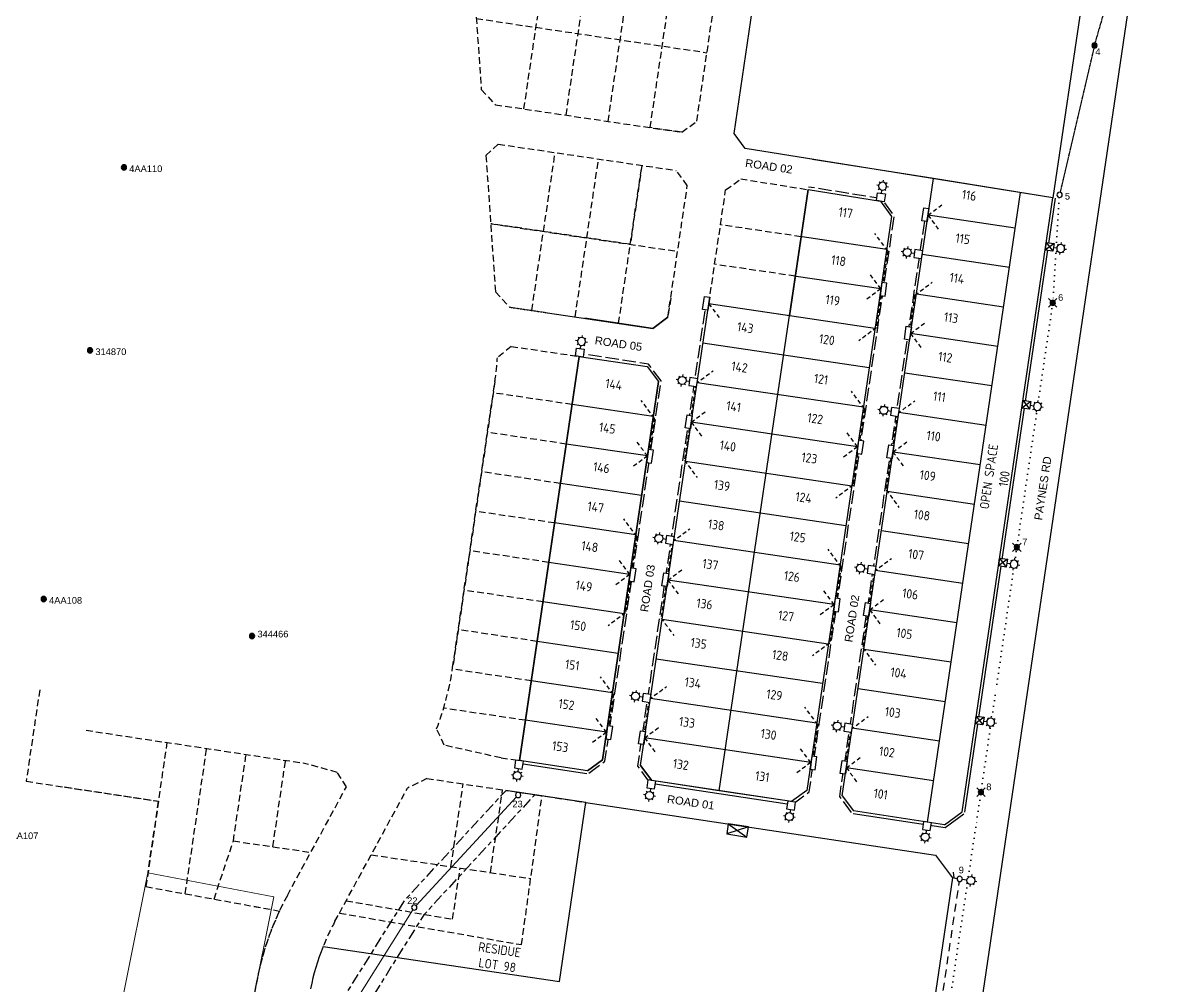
# Model space of a CAD drawing. Header units: metres. Extents: x 294464 to 297158, y 6182000 to 6185311.
# Drawn here: x 295662.8 to 296092, y 6183440.1 to 6183801.9 of the extents above; entities that cross this region are included whole.
import ezdxf
from ezdxf.enums import TextEntityAlignment as Align

# ---------------------------------------------------------------- set-up
doc = ezdxf.new("R2010")
doc.units = ezdxf.units.M
for name, pattern in [('Cable Exist OH', [1, 1, 0]), ('Cable Exist UG', [8.2, 4, -1.2, 1.8, -1.2]), ('Cable Remove', [2, 0, -2]), ('Dash', [5, 3, -2]), ('DASHED', [0.75, 0.5, -0.25]), ('IE Trench LV', [6.5, 5, -1.5])]:
    doc.linetypes.add(name, pattern=pattern)
for name, color, linetype in [('_User Miscellaneous1', 7, 'Continuous'), ('_User Miscellaneous2', 7, 'Continuous'), ('_User_LV_Exist', 7, 'Continuous'), ('Equip_SP_SL_NEW', 7, 'Continuous'), ('Mains_HV_MOD', 3, 'Continuous'), ('Notes', 7, 'Continuous'), ('OH_Details_SP_MISC', 7, 'Continuous'), ('Services_SP_NEW_UG', 7, 'Continuous'), ('Sub_SP_NEW', 7, 'Continuous'), ('SupportsOH_SP_TR_HV_LV_SL_EXT', 7, 'Continuous'), ('SupportsOH_SP_TR_HV_LV_SL_NEW', 7, 'Continuous'), ('SupportsUG_SP_LV_EXT', 7, 'Continuous'), ('SupportsUG_SP_LV_NEW', 7, 'Continuous'), ('SupportsUG_SP_LV_SL_NEW', 7, 'Continuous'), ('Trench_SP_NEW', 7, 'Continuous')]:
    doc.layers.add(name, color=color, linetype=linetype)
doc.layers.add('Cadastre Land Parcels_SP_EXT', color=9, linetype='Continuous', lineweight=5)
doc.layers.add('Cadastre Roads_SP_EXT', color=9, linetype='Continuous', lineweight=5)
doc.styles.add('POLE_LABEL', font='arial.ttf')
doc.styles.add('SL_LABEL', font='arial.ttf')
doc.styles.get("Standard").update_dxf_attribs({"font": 'arial.ttf'})
doc.styles.add('X_78107_BDRY_ST01$0$IsoCP', font='isocp.shx')
doc.linetypes.add('Cable 1', pattern='A,7,-3,["//",Standard,S=1.5,R=0,X=-2.1,Y=-0.7],-0.001', length=10.001)
doc.linetypes.add('IE Trench HV', pattern='A,7,-0.2,["/",Standard,S=3,R=0,X=0.6,Y=-1.4],-2.5', length=9.7)

# ---------------------------------------------------------------- blocks, each defined once
blk = doc.blocks.new('POLE_EXT')
blk.add_hatch(color=256).paths.add_polyline_path([(-1, 0, 1), (1, 0, 1)])
blk.add_lwpolyline([(-1, 0, 1), (1, 0, 1)], format="xyb", close=True)
for tag, height, flags, p in [('pNumber', 2.5, 8, (-17.84, 2.07)), ('OWNED_BY', 0.2, 9, (1.35, -0.4)), ('SPECIAL_USE', 0.2, 9, (1.35, -0.8)), ('STATE', 0.2, 9, (1.35, -1)), ('cLV', 0.2, 9, (1.35, -1.4)), ('hDepth', 0.2, 9, (1.35, -1.6)), ('hDia', 0.2, 9, (1.35, -1.8)), ('cHV', 0.2, 9, (1.35, -2)), ('cLinedev', 0.2, 9, (1.35, -3.4)), ('pExisting', 0.2, 9, (1.35, -3.8)), ('pFooting', 0.2, 9, (1.35, -4.4)), ('PARENT', 0.2, 9, (1.35, -0.6)), ('USAGE', 0.2, 9, (1.35, -1.2)), ('LBRACKET', 0.2, 9, (1.35, -2.2)), ('LExisting', 0.2, 9, (1.35, -2.4)), ('LANTNUMBER', 0.2, 9, (1.35, -2.6)), ('LOther', 0.2, 9, (1.35, -2.8)), ('LRemove', 0.2, 9, (1.35, -3)), ('LEGEND', 0.2, 9, (1.35, -3.2)), ('LOCATION', 0.2, 9, (1.35, -3.6)), ('PFNUMBER', 0.2, 9, (1.35, -4)), ('NEWPFNUMBER', 0.2, 9, (1.35, -4.2)), ('pNew', 0.2, 9, (1.35, -4.6)), ('pRelocate', 0.2, 9, (1.35, -5)), ('pRemove', 0.2, 9, (1.35, -5.2)), ('pReplace', 0.2, 9, (1.35, -5.4)), ('pStay', 0.2, 9, (1.35, -5.6)), ('pType', 0.2, 9, (1.35, -5.8)), ('cspan', 0.2, 9, (1.35, -6)), ('STREETNAME', 0.2, 9, (1.35, -6.2)), ('SUBURB', 0.2, 9, (1.35, -6.4)), ('OPERATED_BY', 0.2, 9, (1.36, -7.01)), ('NOTES', 0.2, 9, (1.35, -6.6)), ('MAINTAINED_BY', 0.2, 9, (1.36, -6.81))]:
    blk.add_attdef(tag, text='', height=height, dxfattribs=dict(flags=flags)).set_placement(p, align=Align.MIDDLE_LEFT)
at = {"style": 'POLE_LABEL'}
for tag, height, flags, p in [('STRUCTURE_PLANT_NUMBER', 0.2, 9, (1.35, 0.03)), ('ASSET_NUM', 2.5, 8, (2, 2)), ('STREET_CODE', 0.2, 9, (1.35, -0.2))]:
    blk.add_attdef(tag, text='', height=height, dxfattribs=dict(at, flags=flags)).set_placement(p, align=Align.MIDDLE_LEFT)
at = {"flags": 1}
blk.add_attdef('Z', (1.35, -7.33), '', height=0.2, dxfattribs=at)
blk = doc.blocks.new('SUB_PADMOUNT_NEW')
for p, q in [((-3.84, 1.92), (3.84, -1.92)), ((3.84, 1.92), (-3.84, -1.92))]:
    blk.add_line(p, q)
blk.add_lwpolyline([(-3.84, -1.92), (3.84, -1.92), (3.84, 1.92), (-3.84, 1.92)], close=True)
for tag, height, flags, p in [('STREET_CODE', 0.2, 9, (1.5, 0)), ('ASSET_NUM', 2.5, 8, (2, 2)), ('OPERATING_VOLTAGE', 0.2, 9, (1.5, -0.4)), ('ORIENTATION', 0.2, 9, (1.5, -0.6)), ('OWNED_BY', 0.2, 9, (1.5, -0.8)), ('OPERATED_BY', 0.2, 9, (1.5, -1)), ('CONSTRUCTED_VOLTAGE', 0.2, 9, (1.5, -1.4)), ('SECONDARY_VOLTAGE', 0.2, 9, (1.5, -1.6)), ('STATE', 0.2, 9, (1.5, -1.8)), ('SUBSTATION_TYPE', 0.2, 9, (1.5, -2.2)), ('SUBURB', 0.2, 9, (1.5, -2.8)), ('STREETNAME', 0.2, 9, (1.5, -3)), ('Z', 0.2, 1, (1.5, -3.6)), ('NO_PHASES', 0.2, 9, (1.5, -0.2)), ('MAINTAINED_BY', 0.2, 9, (1.5, -1.2)), ('PARENT', 0.2, 9, (1.5, -2)), ('USAGE', 0.2, 9, (1.5, -2.4)), ('LEGEND', 0.2, 9, (1.5, -2.6)), ('LOCATION', 0.2, 9, (1.5, -3.2)), ('NOTES', 0.2, 9, (1.5, -3.4))]:
    blk.add_attdef(tag, text='', height=height, dxfattribs=dict(flags=flags)).set_placement(p, align=Align.MIDDLE_LEFT)
blk = doc.blocks.new('COLUMN_NEW')
blk.add_wipeout([(-1.485, -1.485), (1.485, -1.485), (1.485, 1.485), (-1.485, 1.485)])
at = {"lineweight": -3}
blk.add_lwpolyline([(-1.485, -1.485), (1.485, -1.485), (1.485, 1.485), (-1.485, 1.485)], close=True, dxfattribs=at)
at = {"style": 'POLE_LABEL', "flags": 9}
blk.add_attdef('STRUCTURE_PLANT_NUMBER', text='', height=0.2, dxfattribs=at).set_placement((1.5, 0.242), align=Align.MIDDLE_LEFT)
for tag, height, flags, p in [('STREET_CODE', 0.2, 9, (1.5, 0)), ('ASSET_NUM', 2.5, 9, (2, 2)), ('Z', 0.2, 1, (1.5, -2.8)), ('OWNED_BY', 0.2, 9, (1.5, -0.4)), ('OPERATED_BY', 0.2, 9, (1.5, -0.6)), ('STATE', 0.2, 9, (1.5, -1)), ('SUBURB', 0.2, 9, (1.5, -1.8)), ('STREETNAME', 0.2, 9, (1.5, -2)), ('COLUMN_TYPE', 0.2, 9, (1.5, -0.2)), ('USAGE', 0.2, 9, (1.5, -1.2)), ('MAINTAINED_BY', 0.2, 9, (1.5, -0.8)), ('LEGEND', 0.2, 9, (1.5, -1.4)), ('PARENT', 0.2, 9, (1.5, -1.6)), ('LOCATION', 0.2, 9, (1.5, -2.2)), ('NOTES', 0.2, 9, (1.5, -2.4)), ('LABEL_ALIGNMENT', 0.2, 9, (1.5, -2.6))]:
    blk.add_attdef(tag, text='', height=height, dxfattribs=dict(flags=flags)).set_placement(p, align=Align.MIDDLE_LEFT)
blk = doc.blocks.new('*U17')
at = {"flags": 9}
for tag, p in [('STATE', (0, -2)), ('CEXIST', (0, -2.4)), ('CNEW', (0, -2.6)), ('CNUMBER', (0, -2.8)), ('CREMOVE', (0, -3)), ('CREPLACE', (0, -3.2)), ('USAGE', (0, -2.2)), ('LKINGHEIGHT', (0, -3.4)), ('LBRACKET', (0, -3.6)), ('LBRACKETVOCAB', (0, -3.8)), ('LCATEGORY', (0, -4)), ('LCHARGE1', (0, -4.2)), ('SUBURB', (0, -8.6)), ('LCHARGE1PERCENT', (0, -4.4)), ('LCHARGE2', (0, -4.6)), ('LCHARGE2PERCENT', (0, -4.8)), ('LCHARGE3', (0, -5)), ('LCHARGE3PERCENT', (0, -5.2)), ('LEXIST', (0, -5.4)), ('LLAMP', (0, -5.6)), ('LLAMPVOCAB', (0, -5.8)), ('LMAST', (0, -6)), ('LMASTVOCAB', (0, -6.2)), ('LNEW', (0, -6.4)), ('LANTNUMBER', (0, -6.6)), ('LOUTREACH', (0, -7)), ('LOUTREACHVOCAB', (0, -7.2)), ('LRATECODE', (0, -7.4)), ('LREMOVE', (0, -7.6)), ('LREPLACE', (0, -7.8)), ('LTYPE', (0, -8)), ('LTYPEVOCAB', (0, -8.2)), ('LEGEND', (0, -8.4)), ('STREETNAME', (0, -8.8)), ('LOCATION', (0, -9)), ('NOTES', (0, -9.2)), ('MAINTAINED_BY', (0, -9.86))]:
    blk.add_attdef(tag, text='', height=0.2, dxfattribs=at).set_placement(p, align=Align.MIDDLE_LEFT)
blk.add_attdef('OPERATED_BY', (0, -9.61), '', height=0.2, dxfattribs=at)
blk.add_wipeout([(0, 4.97), (1.46, 4.18), (2.25, 2.72), (1.46, 1.26), (0, 0.37), (-1.46, 1.26), (-2.25, 2.72), (-1.46, 4.18)])
for p, q in [((0, 4.22), (0, 4.97)), ((-2.25, 2.72), (-1.5, 2.72)), ((-1.46, 4.18), (-1.06, 3.78)), ((-1.46, 1.26), (-1.06, 1.66)), ((0, 0), (0, 1.22)), ((0, 0), (0, 0)), ((1.46, 4.18), (1.06, 3.78)), ((1.46, 1.26), (1.06, 1.66)), ((1.5, 2.72), (2.25, 2.72))]:
    blk.add_line(p, q)
blk.add_circle((0, 2.72), 1.5)
at = {"flags": 1}
blk.add_attdef('Z', (0, 0), '', height=0.2, dxfattribs=at)
at = {"style": 'SL_LABEL'}
for tag, height, flags, p in [('ASSET_NUM', 2.5, 8, (2, 2)), ('STREET_CODE', 0.2, 9, (0, -0.2))]:
    blk.add_attdef(tag, text='', height=height, dxfattribs=dict(at, flags=flags)).set_placement(p, align=Align.MIDDLE_LEFT)
for tag, height, flags, p in [('CONSTRUCTED_VOLTAGE', 0.2, 9, (0, -0.4)), ('CONTROL_TYPE', 0.2, 9, (0, -0.6)), ('OPERATING_VOLTAGE', 0.2, 9, (0, -1.4)), ('ORIENTATION', 0.2, 9, (0, -1.6)), ('OWNED_BY', 0.2, 9, (0, -1.8)), ('LANTERN_PURPOSE', 0.2, 9, (0, -0.8)), ('LANTERN_TYPE', 0.2, 9, (0, -1)), ('NO_PHASES', 0.2, 9, (0, -1.2)), ('LNUMBER', 2.5, 8, (1.2, -2.8))]:
    blk.add_attdef(tag, text='', height=height, dxfattribs=dict(flags=flags)).set_placement(p, align=Align.MIDDLE_LEFT)
blk = doc.blocks.new('*U44')
blk.add_wipeout([(-1.485, -1.485), (1.485, -1.485), (1.485, 1.485), (-1.485, 1.485)])
at = {"lineweight": -3}
blk.add_lwpolyline([(-1.485, -1.485), (1.485, -1.485), (1.485, 1.485), (-1.485, 1.485)], close=True, dxfattribs=at)
at = {"linetype": 'IE Trench LV', "flags": 128}
for points in [[(-1.485, 1.485), (1.485, -1.485)], [(1.485, 1.485), (-1.485, -1.485)]]:
    blk.add_lwpolyline(points, dxfattribs=at)
at = {"style": 'POLE_LABEL', "flags": 9}
blk.add_attdef('STRUCTURE_PLANT_NUMBER', text='', height=0.2, dxfattribs=at).set_placement((1.5, 0.242), align=Align.MIDDLE_LEFT)
for tag, height, flags, p in [('STREET_CODE', 0.2, 9, (1.5, 0)), ('ASSET_NUM', 2.5, 9, (2, 2)), ('Z', 0.2, 1, (1.5, -2.8)), ('OWNED_BY', 0.2, 9, (1.5, -0.4)), ('OPERATED_BY', 0.2, 9, (1.5, -0.6)), ('STATE', 0.2, 9, (1.5, -1)), ('SUBURB', 0.2, 9, (1.5, -1.8)), ('STREETNAME', 0.2, 9, (1.5, -2)), ('COLUMN_TYPE', 0.2, 9, (1.5, -0.2)), ('USAGE', 0.2, 9, (1.5, -1.2)), ('MAINTAINED_BY', 0.2, 9, (1.5, -0.8)), ('LEGEND', 0.2, 9, (1.5, -1.4)), ('PARENT', 0.2, 9, (1.5, -1.6)), ('LOCATION', 0.2, 9, (1.5, -2.2)), ('NOTES', 0.2, 9, (1.5, -2.4)), ('LABEL_ALIGNMENT', 0.2, 9, (1.5, -2.6))]:
    blk.add_attdef(tag, text='', height=height, dxfattribs=dict(flags=flags)).set_placement(p, align=Align.MIDDLE_LEFT)
blk = doc.blocks.new('PILLAR_NEW')
blk.add_wipeout([(-2.47, 0.99), (2.47, 0.99), (2.47, -0.99), (-2.47, -0.99)])
at = {"lineweight": -3}
blk.add_lwpolyline([(-2.47, 0.99), (2.47, 0.99), (2.47, -0.99), (-2.47, -0.99)], close=True, dxfattribs=at)
for tag, height, flags, p in [('ASSET_NUM', 2.5, 9, (2, 4)), ('STREET_CODE', 0.2, 9, (1.5, 2)), ('OWNED_BY', 0.2, 9, (1.5, 1.8)), ('OPERATED_BY', 0.2, 9, (1.5, 1.6)), ('STATE', 0.2, 9, (1.5, 1.2)), ('SUPPORT_TYPE', 0.2, 9, (1.5, 1)), ('SUBURB', 0.2, 9, (1.5, 0.2)), ('STREETNAME', 0.2, 9, (1.5, 0)), ('MAINTAINED_BY', 0.2, 9, (1.5, 1.4)), ('USAGE', 0.2, 9, (1.5, 0.8)), ('LEGEND', 0.2, 9, (1.5, 0.6)), ('PARENT', 0.2, 9, (1.5, 0.4)), ('Z', 0.2, 1, (1.5, -0.6)), ('LOCATION', 0.2, 9, (1.5, -0.2)), ('NOTES', 0.2, 9, (1.5, -0.4))]:
    blk.add_attdef(tag, text='', height=height, dxfattribs=dict(flags=flags)).set_placement(p, align=Align.MIDDLE_LEFT)
blk = doc.blocks.new('POLE_DEL')
h = blk.add_hatch(color=256)
edge = h.paths.add_edge_path()
edge.add_arc((0, 0), 1, 180, 360)
edge.add_arc((0, 0), 1, 0, 180)
for p, q in [((-1.58, 1.58), (1.58, -1.58)), ((-1.58, -1.58), (1.58, 1.58))]:
    blk.add_line(p, q)
blk.add_lwpolyline([(-1, 0, 1), (1, 0, 1)], format="xyb", close=True)
at = {"flags": 1}
blk.add_attdef('Z', (0, 0), '', height=0.2, dxfattribs=at)
for tag, height, flags, p in [('pNumber', 2.5, 8, (0, 2.07)), ('OWNED_BY', 0.2, 9, (0, -0.4)), ('SPECIAL_USE', 0.2, 9, (0, -0.6)), ('STATE', 0.2, 9, (0, -0.8)), ('cLV', 0.2, 9, (0, -1.2)), ('cHV', 0.2, 9, (0, -1.8)), ('cLinedev', 0.2, 9, (0, -3.2)), ('USAGE', 0.2, 9, (0, -1)), ('hDepth', 0.2, 9, (0, -1.4)), ('hDia', 0.2, 9, (0, -1.6)), ('LBRACKET', 0.2, 9, (0, -2)), ('LExisting', 0.2, 9, (0, -2.2)), ('LANTNUMBER', 0.2, 9, (0, -2.4)), ('LOther', 0.2, 9, (0, -2.6)), ('LRemove', 0.2, 9, (0, -2.8)), ('LEGEND', 0.2, 9, (0, -3)), ('pExisting', 0.2, 9, (0, -3.4)), ('PFNUMBER', 0.2, 9, (0, -3.6)), ('NEWPFNUMBER', 0.2, 9, (0, -3.8)), ('pFooting', 0.2, 9, (0, -4)), ('pNew', 0.2, 9, (0, -4.2)), ('cspan', 0.2, 9, (0, -5.6)), ('SUBURB', 0.2, 9, (0, -5.8)), ('STREETNAME', 0.2, 9, (0, -6)), ('pRelocate', 0.2, 9, (0, -4.6)), ('pRemove', 0.2, 9, (0, -4.8)), ('pReplace', 0.2, 9, (0, -5)), ('pStay', 0.2, 9, (0, -5.2)), ('pType', 0.2, 9, (0, -5.4)), ('LOCATION', 0.2, 9, (0, -6.2)), ('NOTES', 0.2, 9, (0, -6.4))]:
    blk.add_attdef(tag, text='', height=height, dxfattribs=dict(flags=flags)).set_placement(p, align=Align.MIDDLE_LEFT)
at = {"style": 'POLE_LABEL', "flags": 9}
blk.add_attdef('STREET_CODE', text='', height=0.2, dxfattribs=at).set_placement((0, -0.2), align=Align.MIDDLE_LEFT)
blk = doc.blocks.new('POLE_NEW')
for tag, height, flags, p in [('pNumber', 2.5, 8, (-17.84, 2.07)), ('OWNED_BY', 0.2, 9, (1.15, -0.4)), ('SPECIAL_USE', 0.2, 9, (1.15, -0.8)), ('STATE', 0.2, 9, (1.15, -1)), ('cLV', 0.2, 9, (1.15, -1.4)), ('hDepth', 0.2, 9, (1.15, -1.6)), ('hDia', 0.2, 9, (1.15, -1.8)), ('cHV', 0.2, 9, (1.15, -2)), ('cLinedev', 0.2, 9, (1.15, -3.4)), ('pExisting', 0.2, 9, (1.15, -3.6)), ('pFooting', 0.2, 9, (1.15, -4.2)), ('PARENT', 0.2, 9, (1.15, -0.6)), ('USAGE', 0.2, 9, (1.15, -1.2)), ('LBRACKET', 0.2, 9, (1.15, -2.2)), ('LExisting', 0.2, 9, (1.15, -2.4)), ('LANTNUMBER', 0.2, 9, (1.15, -2.6)), ('LOther', 0.2, 9, (1.15, -2.8)), ('LRemove', 0.2, 9, (1.15, -3)), ('LEGEND', 0.2, 9, (1.15, -3.2)), ('PFNUMBER', 0.2, 9, (1.15, -3.8)), ('NEWPFNUMBER', 0.2, 9, (1.15, -4)), ('pNew', 0.2, 9, (1.15, -4.4)), ('pRelocate', 0.2, 9, (1.15, -4.8)), ('pRemove', 0.2, 9, (1.15, -5)), ('pReplace', 0.2, 9, (1.15, -5.2)), ('pStay', 0.2, 9, (1.15, -5.4)), ('pType', 0.2, 9, (1.15, -5.6)), ('cspan', 0.2, 9, (1.15, -5.8)), ('SUBURB', 0.2, 9, (1.15, -6)), ('STREETNAME', 0.2, 9, (1.15, -6.2)), ('OPERATED_BY', 0.2, 9, (1.15, -6.89)), ('LOCATION', 0.2, 9, (1.15, -6.4)), ('NOTES', 0.2, 9, (1.15, -6.6)), ('MAINTAINED_BY', 0.2, 9, (1.15, -7.22))]:
    blk.add_attdef(tag, text='', height=height, dxfattribs=dict(flags=flags)).set_placement(p, align=Align.MIDDLE_LEFT)
at = {"style": 'POLE_LABEL'}
for tag, height, flags, p in [('STRUCTURE_PLANT_NUMBER', 0.2, 9, (1.15, 0.09)), ('ASSET_NUM', 2.5, 8, (2, 2)), ('STREET_CODE', 0.2, 9, (1.15, -0.2))]:
    blk.add_attdef(tag, text='', height=height, dxfattribs=dict(at, flags=flags)).set_placement(p, align=Align.MIDDLE_LEFT)
at = {"flags": 1}
blk.add_attdef('Z', (1.15, -7.59), '', height=0.2, dxfattribs=at)
blk.add_wipeout([(0.07, 1), (-0.06, 1), (-0.18, 0.98), (-0.3, 0.95), (-0.42, 0.91), (-0.53, 0.85), (-0.63, 0.77), (-0.73, 0.69), (-0.81, 0.59), (-0.87, 0.49), (-0.93, 0.37), (-0.97, 0.25), (-0.99, 0.13), (-1, 0.01), (-0.99, -0.12), (-0.97, -0.24), (-0.93, -0.36), (-0.88, -0.48), (-0.81, -0.58), (-0.73, -0.68), (-0.64, -0.77), (-0.54, -0.84), (-0.43, -0.9), (-0.31, -0.95), (-0.19, -0.98), (-0.07, -1), (0.06, -1), (0.18, -0.98), (0.3, -0.95), (0.42, -0.91), (0.53, -0.85), (0.63, -0.77), (0.73, -0.69), (0.81, -0.59), (0.87, -0.49), (0.93, -0.37), (0.97, -0.25), (0.99, -0.13), (1, -0.01), (0.99, 0.12), (0.97, 0.24), (0.93, 0.36), (0.88, 0.48), (0.81, 0.58), (0.73, 0.68), (0.64, 0.77), (0.54, 0.84), (0.43, 0.9), (0.31, 0.95), (0.19, 0.98)])
at = {"lineweight": -3}
blk.add_lwpolyline([(-1, 0, 1), (1, 0, 1)], format="xyb", close=True, dxfattribs=at)
blk = doc.blocks.new('SL_LANTERN_NEW')
for tag, height, flags, p in [('CONSTRUCTED_VOLTAGE', 0.2, 9, (0, -0.4)), ('CONTROL_TYPE', 0.2, 9, (0, -0.6)), ('OPERATING_VOLTAGE', 0.2, 9, (0, -1.4)), ('ORIENTATION', 0.2, 9, (0, -1.6)), ('OWNED_BY', 0.2, 9, (0, -1.8)), ('STATE', 0.2, 9, (0, -2)), ('CEXIST', 0.2, 9, (0, -2.4)), ('CNEW', 0.2, 9, (0, -2.6)), ('CNUMBER', 0.2, 9, (0, -2.8)), ('CREMOVE', 0.2, 9, (0, -3)), ('CREPLACE', 0.2, 9, (0, -3.2)), ('LANTERN_PURPOSE', 0.2, 9, (0, -0.8)), ('LANTERN_TYPE', 0.2, 9, (0, -1)), ('NO_PHASES', 0.2, 9, (0, -1.2)), ('USAGE', 0.2, 9, (0, -2.2)), ('LKINGHEIGHT', 0.2, 9, (0, -3.4)), ('LBRACKET', 0.2, 9, (0, -3.6)), ('LBRACKETVOCAB', 0.2, 9, (0, -3.8)), ('LCATEGORY', 0.2, 9, (0, -4)), ('LCHARGE1', 0.2, 9, (0, -4.2)), ('LNUMBER', 2.5, 8, (1.2, -2.8)), ('SUBURB', 0.2, 9, (0, -8.6)), ('LCHARGE1PERCENT', 0.2, 9, (0, -4.4)), ('LCHARGE2', 0.2, 9, (0, -4.6)), ('LCHARGE2PERCENT', 0.2, 9, (0, -4.8)), ('LCHARGE3', 0.2, 9, (0, -5)), ('LCHARGE3PERCENT', 0.2, 9, (0, -5.2)), ('LEXIST', 0.2, 9, (0, -5.4)), ('LLAMP', 0.2, 9, (0, -5.6)), ('LLAMPVOCAB', 0.2, 9, (0, -5.8)), ('LMAST', 0.2, 9, (0, -6)), ('LMASTVOCAB', 0.2, 9, (0, -6.2)), ('LNEW', 0.2, 9, (0, -6.4)), ('LANTNUMBER', 0.2, 9, (0, -6.6)), ('LOUTREACH', 0.2, 9, (0, -7)), ('LOUTREACHVOCAB', 0.2, 9, (0, -7.2)), ('LRATECODE', 0.2, 9, (0, -7.4)), ('LREMOVE', 0.2, 9, (0, -7.6)), ('LREPLACE', 0.2, 9, (0, -7.8)), ('LTYPE', 0.2, 9, (0, -8)), ('LTYPEVOCAB', 0.2, 9, (0, -8.2)), ('LEGEND', 0.2, 9, (0, -8.4)), ('STREETNAME', 0.2, 9, (0, -8.8)), ('LOCATION', 0.2, 9, (0, -9)), ('NOTES', 0.2, 9, (0, -9.2)), ('MAINTAINED_BY', 0.2, 9, (0, -9.86))]:
    blk.add_attdef(tag, text='', height=height, dxfattribs=dict(flags=flags)).set_placement(p, align=Align.MIDDLE_LEFT)
at = {"flags": 9}
blk.add_attdef('OPERATED_BY', (0, -9.61), '', height=0.2, dxfattribs=at)
blk.add_wipeout([(0, 6.47), (1.46, 5.68), (2.25, 4.22), (1.46, 2.76), (0, 1.86), (-1.46, 2.76), (-2.25, 4.22), (-1.46, 5.68)])
for p, q in [((-1.46, 5.68), (-1.06, 5.28)), ((0, 5.72), (0, 6.47)), ((1.46, 5.68), (1.06, 5.28)), ((-2.25, 4.22), (-1.5, 4.22)), ((-1.46, 2.76), (-1.06, 3.16)), ((0, 0), (0, 2.72)), ((0, 0), (0, 0)), ((1.46, 2.76), (1.06, 3.16)), ((1.5, 4.22), (2.25, 4.22))]:
    blk.add_line(p, q)
blk.add_circle((0, 4.22), 1.5)
at = {"flags": 1}
blk.add_attdef('Z', (0, 0), '', height=0.2, dxfattribs=at)
at = {"style": 'SL_LABEL'}
for tag, height, flags, p in [('ASSET_NUM', 2.5, 8, (2, 2)), ('STREET_CODE', 0.2, 9, (0, -0.2))]:
    blk.add_attdef(tag, text='', height=height, dxfattribs=dict(at, flags=flags)).set_placement(p, align=Align.MIDDLE_LEFT)
blk = doc.blocks.new('A$C3DA9484B')
at = {"layer": '_User Miscellaneous2'}
for p, q in [((841.69, 414.32), (822.29, 283.09)), ((702.36, 307.29), (713.18, 380.51)), ((706.56, 301.55), (702.36, 307.29)), ((822.29, 283.09), (706.56, 301.55)), ((777.35, 290.26), (731.92, 297.51)), ((743.05, 58.25), (777.35, 290.26)), ((822.29, 283.09), (777.35, 290.26)), ((696.83, 60.16), (730.24, 286.13)), ((730.24, 286.13), (757.4, 281.8)), ((775.14, 48.36), (810.13, 285.03)), ((757.4, 281.8), (761.61, 276.06)), ((757.4, 281.8), (761.61, 276.06)), ((788.16, 52.26), (822.29, 283.09)), ((761.61, 276.06), (729.7, 60.26)), ((761.61, 276.06), (729.7, 60.26)), ((808.15, 271.68), (775.32, 276.53)), ((759.77, 263.67), (727.94, 268.37)), ((805.96, 256.84), (773.13, 261.69)), ((757.58, 248.83), (725.74, 253.53)), ((803.77, 242), (770.93, 246.85)), ((667.22, 69.68), (692.88, 243.23)), ((667.22, 69.68), (692.88, 243.23)), ((755.38, 233.99), (692.88, 243.23)), ((632.15, 239.85), (671.81, 233.99)), ((671.81, 233.99), (646.28, 237.76)), ((671.81, 233.99), (677.48, 238.2)), ((671.81, 233.99), (677.48, 238.2)), ((677.48, 238.2), (671.81, 233.99)), ((801.57, 227.16), (768.74, 232.01)), ((753.19, 219.15), (690.69, 228.39)), ((621.69, 71.48), (644.16, 223.42)), ((644.16, 223.42), (669.68, 219.64)), ((644.16, 223.42), (669.68, 219.64)), ((669.68, 219.64), (673.9, 213.97)), ((669.68, 219.64), (673.9, 213.97)), ((799.38, 212.32), (766.55, 217.18)), ((652.88, 71.84), (673.9, 213.97)), ((673.9, 213.97), (652.88, 71.84)), ((751, 204.31), (688.5, 213.55)), ((671.96, 200.83), (641.48, 205.34)), ((797.18, 197.48), (764.35, 202.34)), ((748.8, 189.47), (686.3, 198.71)), ((669.76, 186), (639.29, 190.5)), ((794.99, 182.64), (762.16, 187.5)), ((746.61, 174.63), (684.11, 183.88)), ((667.57, 171.16), (637.1, 175.66)), ((792.8, 167.8), (759.96, 172.66)), ((744.41, 159.8), (681.91, 169.04)), ((665.38, 156.32), (634.9, 160.82)), ((790.6, 152.97), (757.77, 157.82)), ((742.22, 144.96), (679.72, 154.2)), ((663.18, 141.48), (632.71, 145.99)), ((788.41, 138.13), (755.58, 142.98)), ((740.03, 130.12), (677.53, 139.36)), ((660.99, 126.64), (630.51, 131.15)), ((737.83, 115.28), (675.33, 124.52)), ((786.21, 123.29), (753.38, 128.14)), ((658.79, 111.8), (628.32, 116.31)), ((784.02, 108.45), (751.19, 113.3)), ((735.64, 100.44), (673.14, 109.68)), ((656.6, 96.96), (626.13, 101.47)), ((733.44, 85.6), (670.94, 94.84)), ((781.83, 93.61), (748.99, 98.47)), ((654.41, 82.13), (623.93, 86.63)), ((779.63, 78.77), (746.8, 83.63)), ((731.25, 70.76), (668.75, 80)), ((647.21, 67.63), (621.69, 71.48)), ((647.21, 67.63), (621.69, 71.48)), ((647.21, 67.63), (652.88, 71.84)), ((652.88, 71.84), (647.21, 67.63)), ((667.22, 69.68), (671.43, 63.98)), ((671.43, 63.98), (667.22, 69.68)), ((777.44, 63.93), (744.6, 68.79)), ((724.02, 56.06), (671.43, 63.98)), ((696.83, 60.16), (671.43, 63.98)), ((724.02, 56.06), (696.83, 60.16)), ((729.7, 60.26), (724.02, 56.06)), ((646.65, 55.79), (619.97, 59.81)), ((743.05, 58.25), (747.26, 52.56)), ((636.69, -11.59), (646.65, 55.79)), ((636.69, -11.59), (646.65, 55.79)), ((646.65, 55.79), (646.55, 55.09)), ((646.65, 55.79), (778.17, 35.97)), ((781.57, 47.39), (747.26, 52.56)), ((781.57, 47.39), (788.16, 52.26)), ((778.17, 35.97), (784.48, 27.43)), ((784.48, 27.43), (763.53, -114.25)), ((547.8, 1.55), (636.69, -11.59)), ((547.8, 1.55), (636.69, -11.59))]:
    blk.add_line(p, q, dxfattribs=at)
at = {"layer": '_User Miscellaneous2', "linetype": 'DASHED', "ltscale": 5}
for p, q in [((623.35, 316.46), (632.42, 377.8)), ((639.18, 314.12), (648.25, 375.46)), ((655, 311.78), (664.07, 373.12)), ((670.83, 309.44), (679.9, 370.78)), ((688.38, 311.9), (695.99, 363.34)), ((605.45, 350.45), (692.18, 337.62)), ((607.32, 323.77), (612.61, 318.05)), ((612.61, 318.05), (682.7, 307.69)), ((682.7, 307.69), (670.83, 309.44)), ((682.7, 307.69), (670.83, 309.44)), ((682.7, 307.69), (688.38, 311.9)), ((609.05, 298.98), (613.65, 303.24)), ((613.65, 303.24), (680.58, 293.34)), ((626.3, 240.72), (635.08, 300.07)), ((642.62, 238.3), (651.4, 297.66)), ((658.95, 235.89), (667.72, 295.24)), ((667.72, 295.24), (663.33, 265.57)), ((667.72, 295.24), (663.33, 265.57)), ((684.8, 287.67), (680.58, 293.34)), ((677.48, 238.2), (684.8, 287.67)), ((699.21, 286.02), (704.88, 290.17)), ((704.88, 290.17), (730.24, 286.13)), ((692.88, 243.23), (699.21, 286.02)), ((610.85, 273.33), (681.14, 262.93)), ((663.33, 265.57), (610.85, 273.33)), ((663.33, 265.57), (610.85, 273.33)), ((612.65, 247.67), (617.94, 241.95)), ((677.48, 238.2), (678.54, 245.35)), ((678.54, 245.35), (677.48, 238.2)), ((618.54, 227.21), (613.38, 222.94)), ((618.54, 227.21), (644.16, 223.42)), ((441.23, 98.11), (436.15, 63.73)), ((441.23, 98.11), (436.15, 63.73)), ((458.69, 82.89), (540.32, 70.59)), ((593.41, 77.27), (590.52, 83.4)), ((614.73, 72.53), (593.41, 77.27)), ((553.15, 67.08), (540.32, 70.59)), ((614.73, 72.53), (621.69, 71.48)), ((556.57, 61.6), (553.15, 67.08)), ((586.88, 64.79), (579.55, 61.14)), ((586.88, 64.79), (646.65, 55.79)), ((436.15, 63.73), (485.94, 56.23)), ((436.15, 63.73), (485.94, 56.23)), ((450.48, 61.57), (485.94, 56.23)), ((485.94, 56.23), (481.19, 24.11)), ((485.94, 56.23), (481.19, 24.11)), ((514.06, 41.3), (543.17, 37)), ((481.19, 24.11), (531.39, 14.95)), ((481.19, 24.11), (528.25, 15.53)), ((481.19, 24.11), (531.39, 14.95)), ((481.19, 24.11), (531.39, 14.95))]:
    blk.add_line(p, q, dxfattribs=at)
at = {"layer": '_User Miscellaneous2', "linetype": 'Continuous'}
blk.add_line((779.77, -125.87), (850.99, 355.83), dxfattribs=at)
at = {"layer": '_User Miscellaneous2', "linetype": 'DASHED', "ltscale": 0.1}
blk.add_line((617.94, 241.95), (632.15, 239.85), dxfattribs=at)
at = {"layer": '_User Miscellaneous2', "linetype": 'DASHED', "ltscale": 0.3}
blk.add_line((523.09, -10.26), (511.48, -68.36), dxfattribs=at)
blk.add_line((523.09, -10.26), (511.48, -68.36), dxfattribs=at)
at = {"layer": '_User Miscellaneous2', "linetype": 'DASHED', "ltscale": 5}
for points in [[(603.58, 377.12), (607.32, 323.77)], [(609.05, 298.98), (612.65, 247.67)], [(727.62, 268.42), (697.27, 272.91)], [(725.43, 253.58), (695.08, 258.07)], [(641.48, 205.34), (611.81, 209.73)], [(639.29, 190.5), (609.61, 194.89)], [(637.1, 175.66), (607.42, 180.05)], [(634.9, 160.82), (605.22, 165.21)], [(632.71, 145.99), (603.03, 150.37)], [(630.51, 131.15), (600.84, 135.54)], [(628.32, 116.31), (598.64, 120.7)], [(626.13, 101.47), (596.45, 105.86)], [(623.93, 86.63), (593.16, 91.18)], [(481.19, 24.11), (489.21, 78.29)], [(495.96, 21.41), (504.04, 76.06)], [(506.8, 19.44), (514.06, 41.3), (518.87, 73.82)], [(528.9, 39.11), (533.7, 71.59)], [(534.37, 20.84), (556.57, 61.6)], [(553.97, 14.16), (579.55, 61.14)], [(595.9, 31.61), (600.5, 62.74)], [(610.74, 29.41), (615.34, 60.5)], [(622.48, 2.3), (630.15, 58.27)], [(565.9, 36.08), (625.89, 27.15)], [(596.54, 11.86), (599.37, 31.13)], [(556.49, 18.8), (596.54, 11.86)], [(552.29, 11.08), (553.97, 14.16)], [(553.97, 14.16), (622.48, 2.3)]]:
    blk.add_lwpolyline(points, dxfattribs=at)
at = {"layer": '_User Miscellaneous2'}
for points in [[(730.24, 286.13), (723.23, 238.74)], [(730.24, 286.13), (723.23, 238.74)], [(723.23, 238.74), (692.88, 243.23)], [(644.16, 223.42), (621.69, 71.48)], [(644.16, 223.42), (621.69, 71.45)]]:
    blk.add_lwpolyline(points, dxfattribs=at)
at = {"layer": '_User Miscellaneous2', "linetype": 'DASHED', "ltscale": 5}
for points in [[(613.38, 222.94, -0.020578), (612.43, 213.93), (596.54, 106.46)], [(590.52, 83.4, 0.054216), (596.54, 106.46), (612.55, 214.74)], [(534.37, 20.84, 0.075468), (523.09, -10.26), (513.44, -58.52)], [(552.29, 11.08, 0.029349), (547.8, 1.55, 0.029349)]]:
    blk.add_lwpolyline(points, format="xyb", dxfattribs=at)
blk.add_arc((631.15, -31.86), 110.2, 154.8601, 168.6947, dxfattribs=at)
blk.add_arc((631.15, -31.86), 110.2, 154.8601, 168.6947, dxfattribs=at)
at = {"layer": '_User Miscellaneous2'}
blk.add_arc((631.15, -31.86), 89.8, 158.1557, 168.6951, dxfattribs=at)
at = {"layer": '_User Miscellaneous2', "linetype": 'DASHED', "ltscale": 0.1}
blk.add_arc((631.15, -31.86), 110.2, 168.6946, 168.6947, dxfattribs=at)
at = {"layer": '_User Miscellaneous2', "char_height": 3.5, "attachment_point": 5, "style": 'X_78107_BDRY_ST01$0$IsoCP'}
for s, insert, rotation in [('{\\C256;116}', (790.8, 283.99), 351.5891), ('{\\C256;117}', (744.35, 277.46), 351.5891), ('{\\C256;115}', (788.39, 267.67), 351.5891), ('{\\C256;118}', (741.68, 259.41), 351.5891), ('{\\C256;114}', (786.2, 252.83), 351.5891), ('{\\C256;119}', (739.49, 244.57), 351.5891), ('{\\C256;143}', (706.62, 234.27), 351.5891), ('{\\C256;113}', (784, 237.99), 351.5891), ('{\\C256;120}', (737.29, 229.74), 351.5891), ('{\\C256;112}', (781.81, 223.15), 351.5891), ('{\\C256;142}', (704.43, 219.43), 351.5891), ('{\\C256;144}', (657.14, 212.92), 351.5891), ('{\\C256;121}', (735.1, 214.9), 351.5891), ('{\\C256;141}', (702.24, 204.59), 351.5891), ('{\\C256;111}', (779.61, 208.31), 351.5891), ('{\\C256;122}', (732.9, 200.06), 351.5891), ('{\\C256;145}', (654.71, 196.46), 351.5891), ('{\\C256;110}', (777.42, 193.48), 351.5891), ('{\\C256;140}', (700.04, 189.75), 351.5891), ('OPEN SPACE\\P100', (801.09, 177.85), 81.5891), ('{\\C256;123}', (730.71, 185.22), 351.5891), ('{\\C256;146}', (652.51, 181.62), 351.5891), ('{\\C256;109}', (775.23, 178.64), 351.5891), ('{\\C256;139}', (697.85, 174.91), 351.5891), ('{\\C256;124}', (728.52, 170.38), 351.5891), ('{\\C256;147}', (650.32, 166.78), 351.5891), ('{\\C256;108}', (773.03, 163.8), 351.5891), ('{\\C256;138}', (695.65, 160.08), 351.5891), ('{\\C256;125}', (726.32, 155.54), 351.5891), ('{\\C256;148}', (648.13, 151.94), 351.5891), ('{\\C256;107}', (770.84, 148.96), 351.5891), ('{\\C256;137}', (693.46, 145.24), 351.5891), ('{\\C256;126}', (724.13, 140.7), 351.5891), ('{\\C256;149}', (645.93, 137.1), 351.5891), ('{\\C256;106}', (768.64, 134.12), 351.5891), ('{\\C256;136}', (691.27, 130.4), 351.5891), ('{\\C256;127}', (721.93, 125.86), 351.5891), ('{\\C256;150}', (643.74, 122.26), 351.5891), ('{\\C256;105}', (766.45, 119.28), 351.5891), ('{\\C256;135}', (689.07, 115.56), 351.5891), ('{\\C256;128}', (719.74, 111.03), 351.5891), ('{\\C256;151}', (641.54, 107.42), 351.5891), ('{\\C256;104}', (764.25, 104.44), 351.5891), ('{\\C256;134}', (686.88, 100.72), 351.5891), ('{\\C256;152}', (639.35, 92.59), 351.5891), ('{\\C256;129}', (717.54, 96.19), 351.5891), ('{\\C256;103}', (762.06, 89.6), 351.5891), ('{\\C256;133}', (684.68, 85.88), 351.5891), ('{\\C256;130}', (715.35, 81.35), 351.5891), ('{\\C256;153}', (637.01, 76.76), 351.5891), ('{\\C256;102}', (759.87, 74.77), 351.5891), ('{\\C256;132}', (682.34, 70.05), 351.5891), ('{\\C256;131}', (713.01, 65.52), 351.5891), ('{\\C256;101}', (757.53, 58.94), 351.5891), ('RESIDUE\\PLOT 98', (613.76, -2.48), 351.5891)]:
    blk.add_mtext(s, dxfattribs=dict(at, insert=insert, rotation=rotation))

msp = doc.modelspace()

# ---------------------------------------------------------------- linework, layer by layer
at = {"layer": '_User_LV_Exist', "color": 7, "linetype": 'Cable 1', "lineweight": 0, "flags": 128}
for points in [[(295810.67, 6183470.03), (295848.4, 6183510.86)], [(295787.91, 6183434.03), (295809.47, 6183468.45)]]:
    msp.add_lwpolyline(points, dxfattribs=at)
at = {"layer": 'Cadastre Land Parcels_SP_EXT', "linetype": 'Continuous'}
msp.add_lwpolyline([(295739.4, 6183384.71), (295740.37, 6183389.6), (295757.19, 6183473.27), (295709.83, 6183482.31), (295692.99, 6183398.66), (295692.02, 6183393.76), (295739.4, 6183384.71)], close=True, dxfattribs=at)
at = {"layer": 'Mains_HV_MOD', "color": 0, "linetype": 'Cable Exist OH'}
for points in [[(296065.85, 6183793.36), (296086.41, 6183864.54), (296087.57, 6183880.2), (296092.05, 6183967.46)], [(296065.85, 6183793.36), (296052.91, 6183738.19)]]:
    msp.add_lwpolyline(points, dxfattribs=at)
at = {"layer": 'Notes', "linetype": 'Cable Remove'}
msp.add_lwpolyline([(296052.51, 6183736.22), (296050.15, 6183696.6), (296028.48, 6183549.14), (296021.19, 6183499.56), (295995.7, 6183328.8), (295991.79, 6183318.21)], dxfattribs=at)
at = {"layer": 'OH_Details_SP_MISC', "linetype": 'Dash', "flags": 128}
msp.add_lwpolyline([(295992.29, 6183319.23), (295997.62, 6183361.34), (296006.39, 6183420.7), (296015.17, 6183480.05)], dxfattribs=at)
at = {"layer": 'Services_SP_NEW_UG', "linetype": 'Dash', "ltscale": 0.5, "flags": 128}
for points in [[(296003.23, 6183729.56), (296009.21, 6183734.01)], [(296003.23, 6183729.56), (296007.67, 6183723.57)], [(295988.1, 6183716.13), (295983.22, 6183722.7)], [(295988.1, 6183716.13), (295986.34, 6183704.23)], [(295985.48, 6183701.86), (295981.04, 6183707.85)], [(295998.27, 6183699.46), (296004.84, 6183704.34)], [(295985.48, 6183701.86), (295979.5, 6183697.41)], [(295985.62, 6183699.34), (295983.83, 6183687.26)], [(295998.27, 6183699.46), (295996.51, 6183687.57)], [(295920.79, 6183696.26), (295925.23, 6183690.27)], [(295983.83, 6183687.26), (295977.26, 6183682.38)], [(295996.65, 6183685.04), (296002.63, 6183689.49)], [(295996.65, 6183685.04), (296001.09, 6183679.06)], [(295915.83, 6183666.16), (295922.41, 6183671.04)], [(295915.83, 6183666.16), (295914.08, 6183654.27)], [(295979.32, 6183656.77), (295974.44, 6183663.35)], [(295900.29, 6183653.3), (295895.41, 6183659.87)], [(295914.21, 6183651.74), (295920.19, 6183656.19)], [(295979.32, 6183656.77), (295977.56, 6183644.88)], [(295991.69, 6183654.95), (295998.26, 6183659.82)], [(295900.29, 6183653.3), (295898.53, 6183641.4)], [(295991.69, 6183654.95), (295989.93, 6183643.05)], [(295913.35, 6183649.37), (295911.59, 6183637.47)], [(295914.21, 6183651.74), (295918.65, 6183645.76)], [(295976.71, 6183642.5), (295972.26, 6183648.49)], [(295897.67, 6183639.03), (295893.22, 6183645.01)], [(295990.06, 6183640.53), (295996.05, 6183644.97)], [(295897.67, 6183639.03), (295891.68, 6183634.58)], [(295976.71, 6183642.5), (295970.72, 6183638.06)], [(295976.84, 6183639.98), (295975.08, 6183628.09)], [(295990.06, 6183640.53), (295994.51, 6183634.54)], [(295911.59, 6183637.47), (295916.46, 6183630.92)], [(295989.21, 6183638.15), (295987.45, 6183626.26)], [(295975.08, 6183628.09), (295968.53, 6183623.22)], [(295987.45, 6183626.26), (295992.31, 6183619.7)], [(295893.7, 6183608.78), (295888.82, 6183615.35)], [(295907.06, 6183606.81), (295913.63, 6183611.69)], [(295893.7, 6183608.78), (295891.94, 6183596.89)], [(295907.06, 6183606.81), (295905.3, 6183594.91)], [(295891.09, 6183594.51), (295886.64, 6183600.5)], [(295970.55, 6183597.42), (295965.67, 6183603.99)], [(295982.91, 6183595.59), (295989.48, 6183600.47)], [(295905.43, 6183592.39), (295911.42, 6183596.83)], [(295970.55, 6183597.42), (295968.79, 6183585.52)], [(295891.09, 6183594.51), (295885.1, 6183590.07)], [(295891.22, 6183591.99), (295889.46, 6183580.09)], [(295905.43, 6183592.39), (295909.88, 6183586.4)], [(295982.91, 6183595.59), (295981.15, 6183583.7)], [(295904.57, 6183590.01), (295902.82, 6183578.12)], [(295967.93, 6183583.15), (295963.49, 6183589.14)], [(295967.93, 6183583.15), (295961.94, 6183578.7)], [(295981.29, 6183581.17), (295987.27, 6183585.62)], [(295889.46, 6183580.09), (295882.91, 6183575.23)], [(295968.06, 6183580.63), (295966.31, 6183568.73)], [(295980.43, 6183578.8), (295978.67, 6183566.9)], [(295981.29, 6183581.17), (295985.73, 6183575.19)], [(295902.82, 6183578.12), (295907.68, 6183571.56)], [(295966.31, 6183568.73), (295959.75, 6183563.86)], [(295978.67, 6183566.9), (295983.54, 6183560.35)], [(295884.93, 6183549.43), (295880.05, 6183556)], [(295884.93, 6183549.43), (295883.17, 6183537.53)], [(295898.28, 6183547.45), (295904.85, 6183552.33)], [(295898.28, 6183547.45), (295896.52, 6183535.56)], [(295961.77, 6183538.06), (295956.89, 6183544.64)], [(295882.31, 6183535.16), (295877.87, 6183541.14)], [(295974.14, 6183536.24), (295980.71, 6183541.12)], [(295896.66, 6183533.04), (295902.64, 6183537.48)], [(295961.77, 6183538.06), (295960.01, 6183526.17)], [(295974.14, 6183536.24), (295972.38, 6183524.34)], [(295882.31, 6183535.16), (295876.32, 6183530.71)], [(295896.66, 6183533.04), (295901.1, 6183527.05)], [(295959.16, 6183523.79), (295954.71, 6183529.78)], [(295959.16, 6183523.79), (295953.17, 6183519.35)], [(295972.51, 6183521.82), (295978.5, 6183526.26)], [(295972.51, 6183521.82), (295976.96, 6183515.83)]]:
    msp.add_lwpolyline(points, dxfattribs=at)
at = {"layer": 'Trench_SP_NEW', "linetype": 'IE Trench LV', "flags": 128}
for points in [[(295952.52, 6183508.29), (295958.53, 6183512.74), (295986.47, 6183701.71), (295990.56, 6183729.35), (295985.86, 6183735.75), (295958.3, 6183740.15)], [(296001.88, 6183727.26), (295969.9, 6183511.02), (295974.36, 6183505)], [(295898.54, 6183516.42), (295894.08, 6183522.44), (295919.44, 6183693.96)], [(295899.02, 6183641.33), (295902.86, 6183667.26), (295898.15, 6183673.6), (295873.69, 6183677.29)], [(295875.71, 6183519.86), (295881.72, 6183524.31), (295899.02, 6183641.33)]]:
    msp.add_lwpolyline(points, dxfattribs=at)
at = {"layer": 'Trench_SP_NEW', "linetype": 'IE Trench HV', "flags": 128}
for points in [[(296017.05, 6183505.15), (296051.18, 6183735.97)], [(295850.92, 6183523.3), (295874.96, 6183519.68)], [(295900.66, 6183515.8), (295950.31, 6183508.32)], [(295975.02, 6183504.6), (296009.74, 6183499.37), (296016.66, 6183504.49)], [(296012.69, 6183482.53), (296012.92, 6183480.45), (296014.18, 6183480.2)]]:
    msp.add_lwpolyline(points, dxfattribs=at)

# ---------------------------------------------------------------- block references
at = {"layer": 'Sub_SP_NEW', "rotation": 351.1426774527999}
msp.add_blockref('SUB_PADMOUNT_NEW', (295931.61, 6183498.26), dxfattribs=at)
at = {"layer": 'SupportsOH_SP_TR_HV_LV_SL_EXT'}
ref = msp.add_blockref('POLE_EXT', (296065.85, 6183793.36), dxfattribs=at)
ref.add_attrib('ASSET_NUM', '4', dxfattribs={"layer": '0', "height": 2.5, "style": 'POLE_LABEL'}).set_placement((296068.1, 6183789.01), align=Align.BOTTOM_RIGHT)
ref = msp.add_blockref('POLE_EXT', (295700.83, 6183747.51), dxfattribs=at)
ref.add_attrib('ASSET_NUM', '4AA110', dxfattribs={"layer": '0', "height": 2.5, "style": 'POLE_LABEL'}).set_placement((295702.83, 6183748.26), align=Align.TOP_LEFT)
ref = msp.add_blockref('POLE_EXT', (295688.08, 6183678.72), dxfattribs=at)
ref.add_attrib('ASSET_NUM', '314870', dxfattribs={"layer": '0', "height": 2.5, "style": 'POLE_LABEL'}).set_placement((295690.08, 6183679.47), align=Align.TOP_LEFT)
ref = msp.add_blockref('POLE_EXT', (295670.67, 6183585.26), dxfattribs=at)
ref.add_attrib('ASSET_NUM', '4AA108', dxfattribs={"layer": '0', "height": 2.5, "style": 'POLE_LABEL'}).set_placement((295672.67, 6183586.01), align=Align.TOP_LEFT)
ref = msp.add_blockref('POLE_EXT', (295749.03, 6183571.33), dxfattribs=at)
ref.add_attrib('ASSET_NUM', '344466', dxfattribs={"layer": '0', "height": 2.5, "style": 'POLE_LABEL'}).set_placement((295751.03, 6183572.08), align=Align.MIDDLE_LEFT)
ref = msp.add_blockref('POLE_EXT', (295654.22, 6183496.76), dxfattribs=at)
ref.add_attrib('ASSET_NUM', '4AA107', dxfattribs={"layer": '0', "height": 2.5, "style": 'POLE_LABEL'}).set_placement((295656.22, 6183497.51), align=Align.TOP_LEFT)
at = {"layer": 'SupportsUG_SP_LV_EXT'}
ref = msp.add_blockref('POLE_DEL', (296050.15, 6183696.6), dxfattribs=at)
ref.add_attrib('ASSET_NUM', '6', dxfattribs={"layer": '0', "height": 2.5, "style": 'POLE_LABEL'}).set_placement((296052.15, 6183698.6), align=Align.MIDDLE_LEFT)
ref = msp.add_blockref('POLE_DEL', (296036.64, 6183604.71), dxfattribs=at)
ref.add_attrib('ASSET_NUM', '7', dxfattribs={"layer": '0', "height": 2.5, "style": 'POLE_LABEL'}).set_placement((296038.64, 6183606.71), align=Align.MIDDLE_LEFT)
ref = msp.add_blockref('POLE_DEL', (296023.13, 6183512.65, -1.1), dxfattribs=at)
ref.add_attrib('ASSET_NUM', '8', dxfattribs={"layer": '0', "height": 2.5, "style": 'POLE_LABEL'}).set_placement((296025.13, 6183514.65, -1.1), align=Align.MIDDLE_LEFT)

# ---------------------------------------------------------------- texts
at = {"layer": 'Cadastre Roads_SP_EXT'}
for s, rotation, p in [('ROAD 02', 351.6706, (295934.32, 6183747.75)), ('ROAD 05', 351.6706, (295877.75, 6183681.08)), ('PAYNES RD', 81.4701, (296046.1, 6183614.71)), ('ROAD 03', 81.4701, (295897.92, 6183580.21)), ('ROAD 02', 81.4701, (295974.76, 6183568.85)), ('ROAD 01', 351.6706, (295904.92, 6183508.67))]:
    msp.add_text(s, height=3, rotation=rotation, dxfattribs=at).set_placement(p)

# ---------------------------------------------------------------- next in the draw order: block references
at = {"layer": 'Equip_SP_SL_NEW', "xscale": -1}
for p, rotation in [((295985.74, 6183737.76), 351.431507831944), ((296050.43, 6183717.45), 261.5890823332561), ((295872.51, 6183679.39), 351.431507831944), ((296041.66, 6183658.09), 261.5890823332561), ((296032.88, 6183598.74), 261.5890823332561), ((296024.1, 6183539.38), 261.5890823332561)]:
    msp.add_blockref('*U17', p, dxfattribs=dict(at, rotation=rotation))
at = {"layer": 'Equip_SP_SL_NEW'}
for p, rotation in [((295998.1, 6183715.16), 81.58908241807558), ((295913.46, 6183667.02), 81.58908241807558), ((295989.32, 6183655.8), 81.58908241807558), ((295904.69, 6183607.66), 81.58908241807558), ((295980.54, 6183596.45), 81.58908241807558), ((295895.91, 6183548.31), 81.58908241807558), ((295971.77, 6183537.09), 81.58908241807558), ((295849.15, 6183521.57), 171.4315077942227), ((295898.9, 6183514.08), 171.4315077942227), ((295951.48, 6183506.15), 171.4315077942227), ((296002.6, 6183498.45), 171.4315077942227)]:
    msp.add_blockref('*U17', p, dxfattribs=dict(at, rotation=rotation))
at = {"layer": 'Equip_SP_SL_NEW', "linetype": 'IE Trench LV', "rotation": 261.5862888472404}
msp.add_blockref('SL_LANTERN_NEW', (296015.17, 6183480.05), dxfattribs=at)
at = {"layer": 'SupportsOH_SP_TR_HV_LV_SL_NEW'}
ref = msp.add_blockref('POLE_NEW', (296052.7, 6183737.2), dxfattribs=at)
ref.add_attrib('ASSET_NUM', '5', dxfattribs={"layer": '0', "height": 2.5, "style": 'POLE_LABEL'}).set_placement((296054.7, 6183736.68), align=Align.MIDDLE_LEFT)
ref = msp.add_blockref('POLE_NEW', (295849.08, 6183511.59), dxfattribs=at)
ref.add_attrib('ASSET_NUM', '23', dxfattribs={"layer": '0', "height": 2.5, "style": 'POLE_LABEL'}).set_placement((295846.92, 6183508.18), align=Align.MIDDLE_LEFT)
ref = msp.add_blockref('POLE_NEW', (295810, 6183469.3), dxfattribs=at)
ref.add_attrib('ASSET_NUM', '22', dxfattribs={"layer": '0', "height": 2.5, "style": 'POLE_LABEL'}).set_placement((295807.34, 6183471.87), align=Align.MIDDLE_LEFT)
at = {"layer": 'SupportsUG_SP_LV_NEW', "rotation": 261.5890824417548}
for p in [(296002.25, 6183729.71), (295919.81, 6183696.41), (295995.67, 6183685.19), (295913.23, 6183651.89), (295989.08, 6183640.67), (295904.45, 6183592.53), (295980.31, 6183581.32), (295895.68, 6183533.18), (295971.53, 6183521.96)]:
    msp.add_blockref('PILLAR_NEW', p, dxfattribs=at)
at = {"layer": 'SupportsUG_SP_LV_NEW', "xscale": -1, "rotation": 81.58908244191238}
for p in [(295986.46, 6183701.71), (295977.69, 6183642.36), (295898.65, 6183638.88), (295892.07, 6183594.37), (295968.91, 6183583), (295883.29, 6183535.01), (295960.13, 6183523.65)]:
    msp.add_blockref('PILLAR_NEW', p, dxfattribs=at)

# ---------------------------------------------------------------- next in the draw order: linework, layer by layer
at = {"layer": '_User Miscellaneous1', "linetype": 'Cable Exist UG', "flags": 128}
msp.add_lwpolyline([(295771.18, 6183382.65), (295769.42, 6183383.04), (295764.63, 6183390.33), (295783.37, 6183435.25), (295806.41, 6183472.04), (295844.56, 6183513.34), (295855.32, 6183511.71), (295813.59, 6183466.55), (295791.39, 6183431.1)], close=True, dxfattribs=at)

# ---------------------------------------------------------------- next in the draw order: block references
at = {"layer": 'SupportsOH_SP_TR_HV_LV_SL_NEW'}
ref = msp.add_blockref('POLE_NEW', (296015.17, 6183480.05), dxfattribs=at)
ref.add_attrib('ASSET_NUM', '9', dxfattribs={"layer": '0', "height": 2.5, "style": 'POLE_LABEL'}).set_placement((296014.77, 6183483.38), align=Align.MIDDLE_LEFT)
at = {"layer": 'SupportsUG_SP_LV_SL_NEW', "xscale": -1}
for name, p, rotation in [('COLUMN_NEW', (295985.52, 6183736.29), 261.4315078231751), ('*U44', (296048.96, 6183717.66), 351.5890823244872), ('COLUMN_NEW', (295872.28, 6183677.92), 261.4315078231751), ('*U44', (296040.19, 6183658.31), 351.5890823244872), ('*U44', (296031.41, 6183598.96), 351.5890823244872), ('*U44', (296022.64, 6183539.6), 351.5890823244872)]:
    msp.add_blockref(name, p, dxfattribs=dict(at, rotation=rotation))
at = {"layer": 'SupportsUG_SP_LV_SL_NEW'}
for p, rotation in [((295999.56, 6183714.94), 351.5890824268445), ((295914.93, 6183666.8), 351.5890824268445), ((295990.79, 6183655.58), 351.5890824268445), ((295906.16, 6183607.45), 351.5890824268445), ((295982.01, 6183596.23), 351.5890824268445), ((295897.38, 6183548.09), 351.5890824268445), ((295973.24, 6183536.88), 351.5890824268445), ((295849.38, 6183523.04), 261.4315078029916), ((295899.12, 6183515.55), 261.4315078029916), ((295951.71, 6183507.62), 261.4315078029916), ((296002.82, 6183499.92), 261.4315078029916)]:
    msp.add_blockref('COLUMN_NEW', p, dxfattribs=dict(at, rotation=rotation))

# ---------------------------------------------------------------- next in the draw order: block references
at = {"layer": '_User Miscellaneous2', "linetype": 'IE Trench LV'}
msp.add_blockref('A$C3DA9484B', (295227.91, 6183453.03), dxfattribs=at)

doc.saveas('drawing.dxf')
